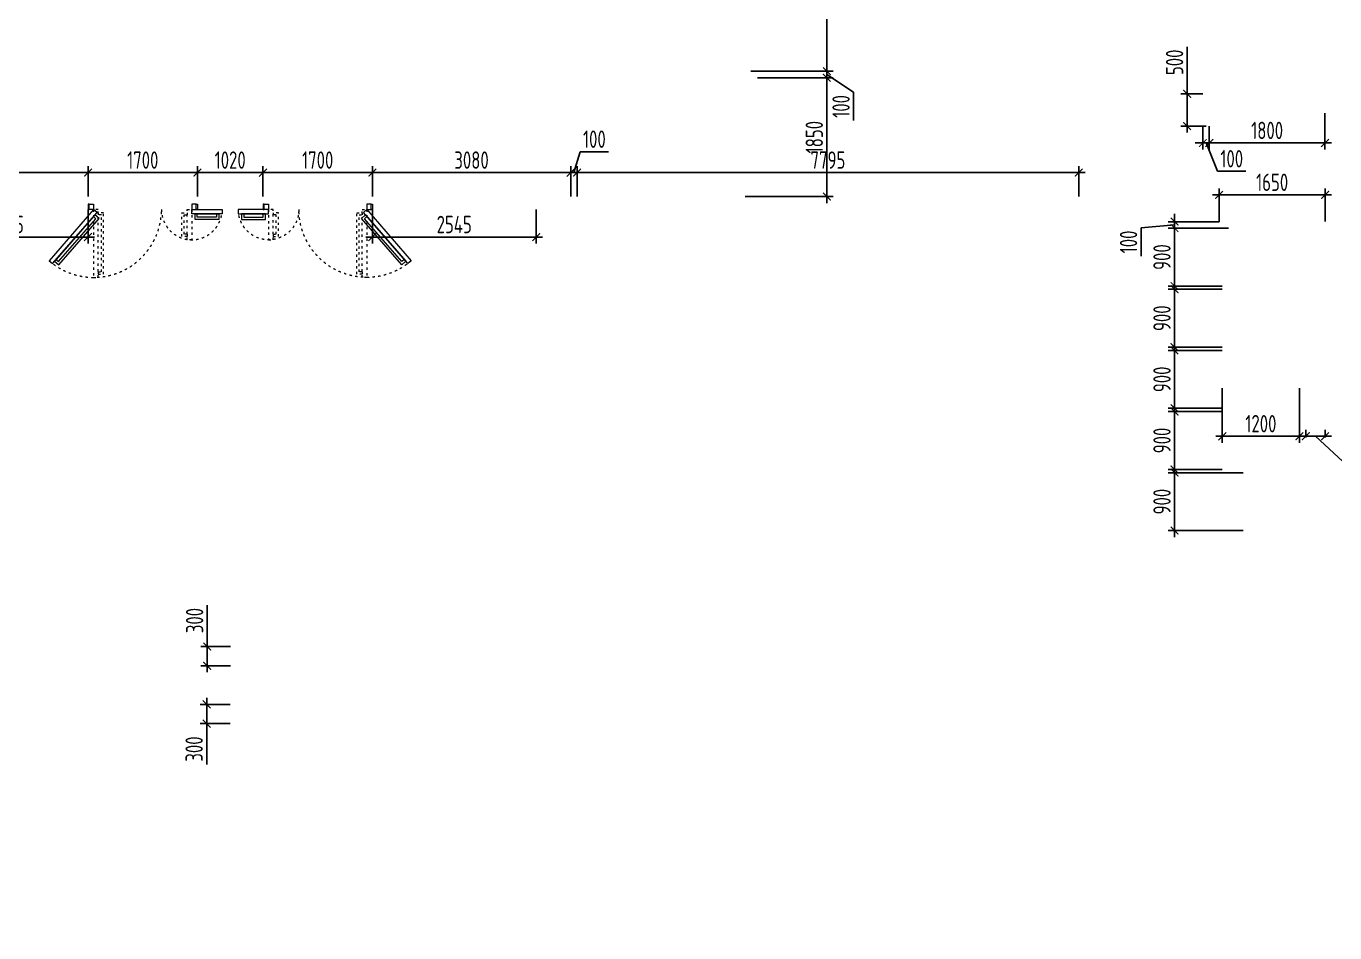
# Model space of a CAD drawing. Header units: millimetres. Extents: x -350007 to 536090, y -888 to 198380.
# Drawn here: x -180628 to -160289, y 55406 to 69494 of the extents above; entities that cross this region are included whole.
import ezdxf

# ---------------------------------------------------------------- set-up
doc = ezdxf.new("R2010")
doc.units = ezdxf.units.MM
doc.linetypes.add('ACAD_ISO03W100', pattern=[30, 12, -18])
doc.layers.add('АР_Двери', color=175, linetype='Continuous', lineweight=18)
doc.layers.add('АР_Размеры нов.', color=15, linetype='Continuous', lineweight=0)
doc.styles.add('ISOCPEUR', font='isocpeur.ttf', dxfattribs={"width": 0.7})
doc.dimstyles.new('R_100', dxfattribs={"dimtxt": 270, "dimasz": 120, "dimexe": 100, "dimexo": 0, "dimgap": 60, "dimtad": 1, "dimdec": 0, "dimrnd": 5, "dimzin": 0, "dimdsep": 46, "dimtxsty": 'ISOCPEUR', "dimblk": 'ARCHTICK', "dimcen": 0, "dimdle": 100, "dimclrd": 256, "dimclre": 256, "dimclrt": 256, "dimadec": 0, "dimazin": 0, "dimtfac": 2, "dimtdec": 0, "dimtofl": 0, "dimtmove": 1, "dimatfit": 3, "dimfxl": 1, "dimtvp": 3, "dimtolj": 1, "dimtzin": 0, "dimarcsym": 0})

# ---------------------------------------------------------------- blocks, each defined once
blk = doc.blocks.new('_ArchTick')
at = {"color": 0, "linetype": 'ByBlock', "const_width": 0.15}
blk.add_lwpolyline([(-0.5, -0.5), (0.5, 0.5)], dxfattribs=at)
blk = doc.blocks.new('*D2760')
at = {"layer": 'АР_Размеры нов.', "lineweight": -2, "ltscale": 100, "transparency": 16777216}
for p, q in [((-179766, 67218), (-177866, 67218)), ((-179666, 66846), (-179666, 67318)), ((-177966, 66846), (-177966, 67318))]:
    blk.add_line(p, q, dxfattribs=at)
at = {"layer": 'АР_Размеры нов.', "lineweight": -2, "ltscale": 100, "transparency": 16777216, "xscale": 120, "yscale": 120, "zscale": 120, "rotation": 180}
blk.add_blockref('_ArchTick', (-179666, 67218), dxfattribs=at)
at = {"layer": 'АР_Размеры нов.', "lineweight": -2, "ltscale": 100, "transparency": 16777216, "xscale": 120, "yscale": 120, "zscale": 120}
blk.add_blockref('_ArchTick', (-177966, 67218), dxfattribs=at)
at = {"layer": 'АР_Размеры нов.', "ltscale": 100, "transparency": 16777216, "insert": (-178816, 67413), "char_height": 270, "attachment_point": 5, "style": 'ISOCPEUR'}
blk.add_mtext('\\A1;1700', dxfattribs=at)
blk = doc.blocks.new('дв.1700')
at = {"layer": 'АР_Двери'}
for points in [[(-87, 0), (-87, -80), (-70, -80), (-70, 0), (-87, 0)], [(-70, -80), (-70, 0), (0, 0), (0, -30), (0, -30), (0, -80), (-70, -80)], [(1596, -80), (1596, 0), (1526, 0), (1526, -30), (1526, -30), (1526, -80), (1596, -80)], [(1613, 0), (1613, -80), (1596, -80), (1596, 0), (1613, 0)]]:
    blk.add_lwpolyline(points, dxfattribs=at)
for points in [[(0, -80), (-692, -876), (-639, -922), (53, -126)], [(20, -164), (-606, -884), (-542, -940), (84, -219)], [(-3, -190), (-583, -858), (-546, -890), (35, -223)], [(1997, -150), (1526, -150), (1526, -80), (1997, -80)], [(1947, -235), (1576, -235), (1576, -150), (1947, -150)], [(1912, -200), (1611, -200), (1611, -150), (1912, -150)]]:
    blk.add_lwpolyline(points, close=True, dxfattribs=at)
at = {"layer": 'АР_Двери', "linetype": 'ACAD_ISO03W100', "ltscale": 3}
for points in [[(0, -80), (0, -1135), (70, -1135), (70, -80)], [(1456, -551), (1456, -80), (1526, -80), (1526, -551)]]:
    blk.add_lwpolyline(points, close=True, dxfattribs=at)
for points in [[(70, -1050), (70, -1085), (155, -1085), (155, -130), (70, -130), (70, -165)], [(70, -1050), (120, -1050), (120, -165), (70, -165)], [(1456, -466), (1456, -501), (1371, -501), (1371, -130), (1456, -130), (1456, -165)], [(1456, -466), (1406, -466), (1406, -165), (1456, -165)]]:
    blk.add_lwpolyline(points, dxfattribs=at)
for centre, radius, start, end in [((0, -80), 1055, 229, 0), ((1526, -80), 471, 180, 351.4758)]:
    blk.add_arc(centre, radius, start, end, dxfattribs=at)
blk = doc.blocks.new('*D2761')
at = {"layer": 'АР_Размеры нов.', "lineweight": -2, "ltscale": 100, "transparency": 16777216}
for p, q in [((-177047, 67218), (-175147, 67218)), ((-176947, 66846), (-176947, 67318)), ((-175247, 66846), (-175247, 67318))]:
    blk.add_line(p, q, dxfattribs=at)
at = {"layer": 'АР_Размеры нов.', "lineweight": -2, "ltscale": 100, "transparency": 16777216, "xscale": 120, "yscale": 120, "zscale": 120, "rotation": 180}
blk.add_blockref('_ArchTick', (-176947, 67218), dxfattribs=at)
at = {"layer": 'АР_Размеры нов.', "lineweight": -2, "ltscale": 100, "transparency": 16777216, "xscale": 120, "yscale": 120, "zscale": 120}
blk.add_blockref('_ArchTick', (-175247, 67218), dxfattribs=at)
at = {"layer": 'АР_Размеры нов.', "ltscale": 100, "transparency": 16777216, "insert": (-176097, 67413), "char_height": 270, "attachment_point": 5, "style": 'ISOCPEUR'}
blk.add_mtext('\\A1;1700', dxfattribs=at)
blk = doc.blocks.new('*D2793')
at = {"layer": 'АР_Размеры нов.', "lineweight": -2, "ltscale": 100, "transparency": 16777216}
for p, q in [((-177822, 59056), (-177822, 58556)), ((-177459, 58956), (-177922, 58956)), ((-177459, 58656), (-177922, 58656)), ((-177822, 58022), (-177822, 58656))]:
    blk.add_line(p, q, dxfattribs=at)
at = {"layer": 'АР_Размеры нов.', "lineweight": -2, "ltscale": 100, "transparency": 16777216, "xscale": 120, "yscale": 120, "zscale": 120}
for p, rotation in [((-177822, 58956), 90), ((-177822, 58656), 270)]:
    blk.add_blockref('_ArchTick', p, dxfattribs=dict(at, rotation=rotation))
at = {"layer": 'АР_Размеры нов.', "ltscale": 100, "transparency": 16777216, "insert": (-178017, 58262), "char_height": 270, "attachment_point": 5, "rotation": 90, "style": 'ISOCPEUR'}
blk.add_mtext('\\A1;300', dxfattribs=at)
blk = doc.blocks.new('*D2794')
at = {"layer": 'АР_Размеры нов.', "lineweight": -2, "ltscale": 100, "transparency": 16777216}
for p, q in [((-177815, 60498), (-177815, 59853)), ((-177452, 59853), (-177915, 59853)), ((-177815, 59953), (-177815, 59454)), ((-177452, 59554), (-177915, 59554))]:
    blk.add_line(p, q, dxfattribs=at)
at = {"layer": 'АР_Размеры нов.', "lineweight": -2, "ltscale": 100, "transparency": 16777216, "xscale": 120, "yscale": 120, "zscale": 120}
for p, rotation in [((-177815, 59853), 90), ((-177815, 59554), 270)]:
    blk.add_blockref('_ArchTick', p, dxfattribs=dict(at, rotation=rotation))
at = {"layer": 'АР_Размеры нов.', "ltscale": 100, "transparency": 16777216, "insert": (-178010, 60258), "char_height": 270, "attachment_point": 5, "rotation": 90, "style": 'ISOCPEUR'}
blk.add_mtext('\\A1;300', dxfattribs=at)
blk = doc.blocks.new('*D1697')
at = {"layer": 'АР_Размеры нов.', "lineweight": -2, "ltscale": 500, "transparency": 16777216}
for p, q in [((-178066, 67218), (-176847, 67218)), ((-177966, 66846), (-177966, 67318)), ((-176947, 66846), (-176947, 67318))]:
    blk.add_line(p, q, dxfattribs=at)
at = {"layer": 'АР_Размеры нов.', "lineweight": -2, "ltscale": 500, "transparency": 16777216, "xscale": 120, "yscale": 120, "zscale": 120, "rotation": 180}
blk.add_blockref('_ArchTick', (-177966, 67218), dxfattribs=at)
at = {"layer": 'АР_Размеры нов.', "lineweight": -2, "ltscale": 500, "transparency": 16777216, "xscale": 120, "yscale": 120, "zscale": 120}
blk.add_blockref('_ArchTick', (-176947, 67218), dxfattribs=at)
at = {"layer": 'АР_Размеры нов.', "lineweight": 13, "ltscale": 500, "transparency": 16777216, "insert": (-177457, 67413), "char_height": 270, "attachment_point": 5, "style": 'ISOCPEUR'}
blk.add_mtext('\\A1;1020', dxfattribs=at)
blk = doc.blocks.new('*D1740')
at = {"layer": 'АР_Размеры нов.', "lineweight": -2, "ltscale": 500, "transparency": 16777216}
for p, q in [((-168184, 66746), (-168184, 68793)), ((-169263, 68693), (-168084, 68693)), ((-169452, 66846), (-168084, 66846))]:
    blk.add_line(p, q, dxfattribs=at)
at = {"layer": 'АР_Размеры нов.', "lineweight": -2, "ltscale": 500, "transparency": 16777216, "xscale": 120, "yscale": 120, "zscale": 120}
for p, rotation in [((-168184, 68693), 90), ((-168184, 66846), 270)]:
    blk.add_blockref('_ArchTick', p, dxfattribs=dict(at, rotation=rotation))
at = {"layer": 'АР_Размеры нов.', "lineweight": 13, "ltscale": 500, "transparency": 16777216, "insert": (-168379, 67769), "char_height": 270, "attachment_point": 5, "rotation": 90, "style": 'ISOCPEUR'}
blk.add_mtext('\\A1;1850', dxfattribs=at)
blk = doc.blocks.new('*D1741')
at = {"layer": 'АР_Размеры нов.', "lineweight": -2, "ltscale": 500, "transparency": 16777216}
for p, q in [((-169363, 68793), (-168084, 68793)), ((-168184, 68793), (-168184, 68913)), ((-168184, 68693), (-168184, 68793)), ((-169263, 68693), (-168084, 68693)), ((-168184, 68743), (-167768, 68468)), ((-168184, 68693), (-168184, 68573)), ((-167768, 68468), (-167768, 68026))]:
    blk.add_line(p, q, dxfattribs=at)
at = {"layer": 'АР_Размеры нов.', "lineweight": -2, "ltscale": 500, "transparency": 16777216, "xscale": 120, "yscale": 120, "zscale": 120}
for p, rotation in [((-168184, 68793), 270), ((-168184, 68693), 90)]:
    blk.add_blockref('_ArchTick', p, dxfattribs=dict(at, rotation=rotation))
at = {"layer": 'АР_Размеры нов.', "lineweight": 13, "ltscale": 500, "transparency": 16777216, "insert": (-167963, 68247), "char_height": 270, "attachment_point": 5, "rotation": 90, "style": 'ISOCPEUR'}
blk.add_mtext('\\A1;100', dxfattribs=at)
blk = doc.blocks.new('*D1742')
at = {"layer": 'АР_Размеры нов.', "lineweight": -2, "ltscale": 500, "transparency": 16777216}
for p, q in [((-169263, 70996), (-168084, 70996)), ((-168184, 68693), (-168184, 71096)), ((-169363, 68793), (-168084, 68793))]:
    blk.add_line(p, q, dxfattribs=at)
at = {"layer": 'АР_Размеры нов.', "lineweight": -2, "ltscale": 500, "transparency": 16777216, "xscale": 120, "yscale": 120, "zscale": 120}
for p, rotation in [((-168184, 70996), 90), ((-168184, 68793), 270)]:
    blk.add_blockref('_ArchTick', p, dxfattribs=dict(at, rotation=rotation))
at = {"layer": 'АР_Размеры нов.', "lineweight": 13, "ltscale": 500, "transparency": 16777216, "insert": (-168379, 69894), "char_height": 270, "attachment_point": 5, "rotation": 90, "style": 'ISOCPEUR'}
blk.add_mtext('\\A1;2200', dxfattribs=at)
blk = doc.blocks.new('*D1745')
at = {"layer": 'АР_Размеры нов.', "lineweight": -2, "ltscale": 500, "transparency": 16777216}
for p, q in [((-162088, 66456), (-162088, 66973)), ((-160439, 66457), (-160439, 66973)), ((-162188, 66873), (-160339, 66873))]:
    blk.add_line(p, q, dxfattribs=at)
at = {"layer": 'АР_Размеры нов.', "lineweight": -2, "ltscale": 500, "transparency": 16777216, "xscale": 120, "yscale": 120, "zscale": 120, "rotation": 180}
blk.add_blockref('_ArchTick', (-162088, 66873), dxfattribs=at)
at = {"layer": 'АР_Размеры нов.', "lineweight": -2, "ltscale": 500, "transparency": 16777216, "xscale": 120, "yscale": 120, "zscale": 120}
blk.add_blockref('_ArchTick', (-160439, 66873), dxfattribs=at)
at = {"layer": 'АР_Размеры нов.', "lineweight": 13, "ltscale": 500, "transparency": 16777216, "insert": (-161263, 67068), "char_height": 270, "attachment_point": 5, "style": 'ISOCPEUR'}
blk.add_mtext('\\A1;1650', dxfattribs=at)
blk = doc.blocks.new('*D1883')
at = {"layer": 'АР_Размеры нов.', "lineweight": -2, "ltscale": 500, "transparency": 16777216}
for p, q in [((-162780, 61556), (-162780, 62656)), ((-161711, 62556), (-162880, 62556)), ((-161711, 61656), (-162880, 61656))]:
    blk.add_line(p, q, dxfattribs=at)
at = {"layer": 'АР_Размеры нов.', "lineweight": -2, "ltscale": 500, "transparency": 16777216, "xscale": 120, "yscale": 120, "zscale": 120}
for p, rotation in [((-162780, 62556), 90), ((-162780, 61656), 270)]:
    blk.add_blockref('_ArchTick', p, dxfattribs=dict(at, rotation=rotation))
at = {"layer": 'АР_Размеры нов.', "lineweight": 13, "ltscale": 500, "transparency": 16777216, "insert": (-162975, 62106), "char_height": 270, "attachment_point": 5, "rotation": 90, "style": 'ISOCPEUR'}
blk.add_mtext('\\A1;900', dxfattribs=at)
blk = doc.blocks.new('*D1884')
at = {"layer": 'АР_Размеры нов.', "lineweight": -2, "ltscale": 500, "transparency": 16777216}
for p, q in [((-162038, 63506), (-162880, 63506)), ((-162780, 62506), (-162780, 63606)), ((-162038, 62606), (-162880, 62606))]:
    blk.add_line(p, q, dxfattribs=at)
at = {"layer": 'АР_Размеры нов.', "lineweight": -2, "ltscale": 500, "transparency": 16777216, "xscale": 120, "yscale": 120, "zscale": 120}
for p, rotation in [((-162780, 63506), 90), ((-162780, 62606), 270)]:
    blk.add_blockref('_ArchTick', p, dxfattribs=dict(at, rotation=rotation))
at = {"layer": 'АР_Размеры нов.', "lineweight": 13, "ltscale": 500, "transparency": 16777216, "insert": (-162975, 63056), "char_height": 270, "attachment_point": 5, "rotation": 90, "style": 'ISOCPEUR'}
blk.add_mtext('\\A1;900', dxfattribs=at)
blk = doc.blocks.new('*D1885')
at = {"layer": 'АР_Размеры нов.', "lineweight": -2, "ltscale": 500, "transparency": 16777216}
for p, q in [((-162780, 63456), (-162780, 64556)), ((-162038, 64456), (-162880, 64456)), ((-162038, 63556), (-162880, 63556))]:
    blk.add_line(p, q, dxfattribs=at)
at = {"layer": 'АР_Размеры нов.', "lineweight": -2, "ltscale": 500, "transparency": 16777216, "xscale": 120, "yscale": 120, "zscale": 120}
for p, rotation in [((-162780, 64456), 90), ((-162780, 63556), 270)]:
    blk.add_blockref('_ArchTick', p, dxfattribs=dict(at, rotation=rotation))
at = {"layer": 'АР_Размеры нов.', "lineweight": 13, "ltscale": 500, "transparency": 16777216, "insert": (-162975, 64006), "char_height": 270, "attachment_point": 5, "rotation": 90, "style": 'ISOCPEUR'}
blk.add_mtext('\\A1;900', dxfattribs=at)
blk = doc.blocks.new('*D1886')
at = {"layer": 'АР_Размеры нов.', "lineweight": -2, "ltscale": 500, "transparency": 16777216}
for p, q in [((-162780, 64406), (-162780, 65506)), ((-162038, 65406), (-162880, 65406)), ((-162038, 64506), (-162880, 64506))]:
    blk.add_line(p, q, dxfattribs=at)
at = {"layer": 'АР_Размеры нов.', "lineweight": -2, "ltscale": 500, "transparency": 16777216, "xscale": 120, "yscale": 120, "zscale": 120}
for p, rotation in [((-162780, 65406), 90), ((-162780, 64506), 270)]:
    blk.add_blockref('_ArchTick', p, dxfattribs=dict(at, rotation=rotation))
at = {"layer": 'АР_Размеры нов.', "lineweight": 13, "ltscale": 500, "transparency": 16777216, "insert": (-162975, 64956), "char_height": 270, "attachment_point": 5, "rotation": 90, "style": 'ISOCPEUR'}
blk.add_mtext('\\A1;900', dxfattribs=at)
blk = doc.blocks.new('*D1887')
at = {"layer": 'АР_Размеры нов.', "lineweight": -2, "ltscale": 500, "transparency": 16777216}
for p, q in [((-161940, 66357), (-162880, 66357)), ((-162780, 65356), (-162780, 66457)), ((-162038, 65456), (-162880, 65456))]:
    blk.add_line(p, q, dxfattribs=at)
at = {"layer": 'АР_Размеры нов.', "lineweight": -2, "ltscale": 500, "transparency": 16777216, "xscale": 120, "yscale": 120, "zscale": 120}
for p, rotation in [((-162780, 66357), 90), ((-162780, 65456), 270)]:
    blk.add_blockref('_ArchTick', p, dxfattribs=dict(at, rotation=rotation))
at = {"layer": 'АР_Размеры нов.', "lineweight": 13, "ltscale": 500, "transparency": 16777216, "insert": (-162975, 65906), "char_height": 270, "attachment_point": 5, "rotation": 90, "style": 'ISOCPEUR'}
blk.add_mtext('\\A1;900', dxfattribs=at)
blk = doc.blocks.new('*D1888')
at = {"layer": 'АР_Размеры нов.', "lineweight": -2, "ltscale": 500, "transparency": 16777216}
for p, q in [((-160339, 63122), (-160839, 63122)), ((-160739, 63103), (-160739, 63222)), ((-160589, 63122), (-160090, 62662)), ((-160439, 63103), (-160439, 63222)), ((-160090, 62662), (-159611, 62662))]:
    blk.add_line(p, q, dxfattribs=at)
at = {"layer": 'АР_Размеры нов.', "lineweight": -2, "ltscale": 500, "transparency": 16777216, "xscale": 120, "yscale": 120, "zscale": 120, "rotation": 180}
blk.add_blockref('_ArchTick', (-160739, 63122), dxfattribs=at)
at = {"layer": 'АР_Размеры нов.', "lineweight": -2, "ltscale": 500, "transparency": 16777216, "xscale": 120, "yscale": 120, "zscale": 120}
blk.add_blockref('_ArchTick', (-160439, 63122), dxfattribs=at)
at = {"layer": 'АР_Размеры нов.', "lineweight": 13, "ltscale": 500, "transparency": 16777216, "insert": (-159850, 62857), "char_height": 270, "attachment_point": 5, "style": 'ISOCPEUR'}
blk.add_mtext('\\A1;300', dxfattribs=at)
blk = doc.blocks.new('*D1889')
at = {"layer": 'АР_Размеры нов.', "lineweight": -2, "ltscale": 500, "transparency": 16777216}
for p, q in [((-162038, 63870), (-162038, 63022)), ((-160838, 63870), (-160838, 63022)), ((-162138, 63122), (-160738, 63122))]:
    blk.add_line(p, q, dxfattribs=at)
at = {"layer": 'АР_Размеры нов.', "lineweight": -2, "ltscale": 500, "transparency": 16777216, "xscale": 120, "yscale": 120, "zscale": 120, "rotation": 180}
blk.add_blockref('_ArchTick', (-162038, 63122), dxfattribs=at)
at = {"layer": 'АР_Размеры нов.', "lineweight": -2, "ltscale": 500, "transparency": 16777216, "xscale": 120, "yscale": 120, "zscale": 120}
blk.add_blockref('_ArchTick', (-160838, 63122), dxfattribs=at)
at = {"layer": 'АР_Размеры нов.', "lineweight": 13, "ltscale": 500, "transparency": 16777216, "insert": (-161438, 63317), "char_height": 270, "attachment_point": 5, "style": 'ISOCPEUR'}
blk.add_mtext('\\A1;1200', dxfattribs=at)
blk = doc.blocks.new('*D2489')
at = {"layer": 'АР_Размеры нов.', "lineweight": -2, "ltscale": 500, "transparency": 16777216}
for p, q in [((-182210, 66646), (-182210, 66117)), ((-179666, 66646), (-179666, 66117)), ((-179566, 66217), (-182310, 66217))]:
    blk.add_line(p, q, dxfattribs=at)
at = {"layer": 'АР_Размеры нов.', "lineweight": -2, "ltscale": 500, "transparency": 16777216, "xscale": 120, "yscale": 120, "zscale": 120, "rotation": 180}
blk.add_blockref('_ArchTick', (-182210, 66217), dxfattribs=at)
at = {"layer": 'АР_Размеры нов.', "lineweight": -2, "ltscale": 500, "transparency": 16777216, "xscale": 120, "yscale": 120, "zscale": 120}
blk.add_blockref('_ArchTick', (-179666, 66217), dxfattribs=at)
at = {"layer": 'АР_Размеры нов.', "lineweight": 13, "ltscale": 500, "transparency": 16777216, "insert": (-180938, 66412), "char_height": 270, "attachment_point": 5, "style": 'ISOCPEUR'}
blk.add_mtext('\\A1;2545', dxfattribs=at)
blk = doc.blocks.new('*D2490')
at = {"layer": 'АР_Размеры нов.', "lineweight": -2, "ltscale": 500, "transparency": 16777216}
for p, q in [((-175247, 66646), (-175247, 66117)), ((-172702, 66646), (-172702, 66117)), ((-175347, 66217), (-172602, 66217))]:
    blk.add_line(p, q, dxfattribs=at)
at = {"layer": 'АР_Размеры нов.', "lineweight": -2, "ltscale": 500, "transparency": 16777216, "xscale": 120, "yscale": 120, "zscale": 120, "rotation": 180}
blk.add_blockref('_ArchTick', (-175247, 66217), dxfattribs=at)
at = {"layer": 'АР_Размеры нов.', "lineweight": -2, "ltscale": 500, "transparency": 16777216, "xscale": 120, "yscale": 120, "zscale": 120}
blk.add_blockref('_ArchTick', (-172702, 66217), dxfattribs=at)
at = {"layer": 'АР_Размеры нов.', "lineweight": 13, "ltscale": 500, "transparency": 16777216, "insert": (-173975, 66412), "char_height": 270, "attachment_point": 5, "style": 'ISOCPEUR'}
blk.add_mtext('\\A1;2545', dxfattribs=at)
blk = doc.blocks.new('*D3967')
at = {"layer": 'АР_Размеры нов.', "lineweight": -2, "transparency": 16777216}
for p, q in [((-162780, 66456), (-162780, 66576)), ((-162780, 66406), (-163300, 66361)), ((-163300, 66361), (-163300, 65920)), ((-162088, 66456), (-162880, 66456)), ((-161940, 66357), (-162880, 66357)), ((-162780, 66357), (-162780, 66456)), ((-162780, 66357), (-162780, 66237))]:
    blk.add_line(p, q, dxfattribs=at)
at = {"layer": 'АР_Размеры нов.', "lineweight": -2, "transparency": 16777216, "xscale": 120, "yscale": 120, "zscale": 120}
for p, rotation in [((-162780, 66456), 270), ((-162780, 66357), 90)]:
    blk.add_blockref('_ArchTick', p, dxfattribs=dict(at, rotation=rotation))
at = {"layer": 'АР_Размеры нов.', "transparency": 16777216, "insert": (-163495, 66141), "char_height": 270, "attachment_point": 5, "rotation": 90, "style": 'ISOCPEUR'}
blk.add_mtext('\\A1;100', dxfattribs=at)
blk = doc.blocks.new('*D3968')
at = {"layer": 'АР_Размеры нов.', "lineweight": -2, "transparency": 16777216}
for p, q in [((-160442, 68140), (-160442, 67579)), ((-162240, 67942), (-162240, 67579)), ((-160342, 67679), (-162340, 67679))]:
    blk.add_line(p, q, dxfattribs=at)
at = {"layer": 'АР_Размеры нов.', "lineweight": -2, "transparency": 16777216, "xscale": 120, "yscale": 120, "zscale": 120, "rotation": 180}
blk.add_blockref('_ArchTick', (-162240, 67679), dxfattribs=at)
at = {"layer": 'АР_Размеры нов.', "lineweight": -2, "transparency": 16777216, "xscale": 120, "yscale": 120, "zscale": 120}
blk.add_blockref('_ArchTick', (-160442, 67679), dxfattribs=at)
at = {"layer": 'АР_Размеры нов.', "transparency": 16777216, "insert": (-161341, 67874), "char_height": 270, "attachment_point": 5, "style": 'ISOCPEUR'}
blk.add_mtext('\\A1;1800', dxfattribs=at)
blk = doc.blocks.new('*D3969')
at = {"layer": 'АР_Размеры нов.', "lineweight": -2, "transparency": 16777216}
for p, q in [((-162340, 67942), (-162340, 67579)), ((-162240, 67942), (-162240, 67579)), ((-162340, 67679), (-162460, 67679)), ((-162240, 67679), (-162340, 67679)), ((-162290, 67679), (-162111, 67239)), ((-162240, 67679), (-162120, 67679)), ((-162111, 67239), (-161670, 67239))]:
    blk.add_line(p, q, dxfattribs=at)
at = {"layer": 'АР_Размеры нов.', "lineweight": -2, "transparency": 16777216, "xscale": 120, "yscale": 120, "zscale": 120}
blk.add_blockref('_ArchTick', (-162340, 67679), dxfattribs=at)
at = {"layer": 'АР_Размеры нов.', "lineweight": -2, "transparency": 16777216, "xscale": 120, "yscale": 120, "zscale": 120, "rotation": 180}
blk.add_blockref('_ArchTick', (-162240, 67679), dxfattribs=at)
at = {"layer": 'АР_Размеры нов.', "transparency": 16777216, "insert": (-161891, 67434), "char_height": 270, "attachment_point": 5, "style": 'ISOCPEUR'}
blk.add_mtext('\\A1;100', dxfattribs=at)
blk = doc.blocks.new('*D3970')
at = {"layer": 'АР_Размеры нов.', "lineweight": -2, "transparency": 16777216}
for p, q in [((-162584, 69172), (-162584, 68442)), ((-162584, 67842), (-162584, 68542)), ((-162340, 68442), (-162684, 68442)), ((-162290, 67942), (-162684, 67942))]:
    blk.add_line(p, q, dxfattribs=at)
at = {"layer": 'АР_Размеры нов.', "lineweight": -2, "transparency": 16777216, "xscale": 120, "yscale": 120, "zscale": 120}
for p, rotation in [((-162584, 68442), 90), ((-162584, 67942), 270)]:
    blk.add_blockref('_ArchTick', p, dxfattribs=dict(at, rotation=rotation))
at = {"layer": 'АР_Размеры нов.', "transparency": 16777216, "insert": (-162779, 68932), "char_height": 270, "attachment_point": 5, "rotation": 90, "style": 'ISOCPEUR'}
blk.add_mtext('\\A1;500', dxfattribs=at)
blk = doc.blocks.new('*D7164')
at = {"layer": 'АР_Размеры нов.', "lineweight": -2, "transparency": 16777216}
for p, q in [((-175347, 67218), (-172065, 67218)), ((-175247, 66845), (-175247, 67318)), ((-172165, 66846), (-172165, 67318))]:
    blk.add_line(p, q, dxfattribs=at)
at = {"layer": 'АР_Размеры нов.', "lineweight": -2, "transparency": 16777216, "xscale": 120, "yscale": 120, "zscale": 120, "rotation": 180}
blk.add_blockref('_ArchTick', (-175247, 67218), dxfattribs=at)
at = {"layer": 'АР_Размеры нов.', "lineweight": -2, "transparency": 16777216, "xscale": 120, "yscale": 120, "zscale": 120}
blk.add_blockref('_ArchTick', (-172165, 67218), dxfattribs=at)
at = {"layer": 'АР_Размеры нов.', "transparency": 16777216, "insert": (-173706, 67413), "char_height": 270, "attachment_point": 5, "style": 'ISOCPEUR'}
blk.add_mtext('\\A1;3080', dxfattribs=at)
blk = doc.blocks.new('*D7165')
at = {"layer": 'АР_Размеры нов.', "lineweight": -2, "transparency": 16777216}
for p, q in [((-172115, 67218), (-172018, 67543)), ((-172018, 67543), (-171577, 67543)), ((-172165, 67218), (-172285, 67218)), ((-172165, 66846), (-172165, 67318)), ((-172165, 67218), (-172065, 67218)), ((-172065, 66846), (-172065, 67318)), ((-172065, 67218), (-171945, 67218))]:
    blk.add_line(p, q, dxfattribs=at)
at = {"layer": 'АР_Размеры нов.', "lineweight": -2, "transparency": 16777216, "xscale": 120, "yscale": 120, "zscale": 120}
blk.add_blockref('_ArchTick', (-172165, 67218), dxfattribs=at)
at = {"layer": 'АР_Размеры нов.', "lineweight": -2, "transparency": 16777216, "xscale": 120, "yscale": 120, "zscale": 120, "rotation": 180}
blk.add_blockref('_ArchTick', (-172065, 67218), dxfattribs=at)
at = {"layer": 'АР_Размеры нов.', "transparency": 16777216, "insert": (-171797, 67738), "char_height": 270, "attachment_point": 5, "style": 'ISOCPEUR'}
blk.add_mtext('\\A1;100', dxfattribs=at)
blk = doc.blocks.new('*D7166')
at = {"layer": 'АР_Размеры нов.', "lineweight": -2, "transparency": 16777216}
for p, q in [((-172165, 67218), (-164169, 67218)), ((-172065, 66846), (-172065, 67318)), ((-164269, 66845), (-164269, 67318))]:
    blk.add_line(p, q, dxfattribs=at)
at = {"layer": 'АР_Размеры нов.', "lineweight": -2, "transparency": 16777216, "xscale": 120, "yscale": 120, "zscale": 120, "rotation": 180}
blk.add_blockref('_ArchTick', (-172065, 67218), dxfattribs=at)
at = {"layer": 'АР_Размеры нов.', "lineweight": -2, "transparency": 16777216, "xscale": 120, "yscale": 120, "zscale": 120}
blk.add_blockref('_ArchTick', (-164269, 67218), dxfattribs=at)
at = {"layer": 'АР_Размеры нов.', "transparency": 16777216, "insert": (-168167, 67413), "char_height": 270, "attachment_point": 5, "style": 'ISOCPEUR'}
blk.add_mtext('\\A1;7795', dxfattribs=at)
blk = doc.blocks.new('*D7167')
at = {"layer": 'АР_Размеры нов.', "lineweight": -2, "transparency": 16777216}
for p, q in [((-182544, 67218), (-179566, 67218)), ((-182444, 66846), (-182444, 67318)), ((-179666, 66846), (-179666, 67318))]:
    blk.add_line(p, q, dxfattribs=at)
at = {"layer": 'АР_Размеры нов.', "lineweight": -2, "transparency": 16777216, "xscale": 120, "yscale": 120, "zscale": 120, "rotation": 180}
blk.add_blockref('_ArchTick', (-182444, 67218), dxfattribs=at)
at = {"layer": 'АР_Размеры нов.', "lineweight": -2, "transparency": 16777216, "xscale": 120, "yscale": 120, "zscale": 120}
blk.add_blockref('_ArchTick', (-179666, 67218), dxfattribs=at)
at = {"layer": 'АР_Размеры нов.', "transparency": 16777216, "insert": (-181055, 67413), "char_height": 270, "attachment_point": 5, "style": 'ISOCPEUR'}
blk.add_mtext('\\A1;2775', dxfattribs=at)
blk = doc.blocks.new('*D7185')
at = {"layer": 'АР_Размеры нов.', "lineweight": -2, "transparency": 16777216}
for p, q in [((-152915, 120873), (-152915, 121315)), ((-153510, 120695), (-152915, 120873)), ((-153510, 120521), (-153510, 120869)), ((-154464, 120621), (-153410, 120621)), ((-154304, 120769), (-153410, 120769)), ((-281179, 60686), (-280586, 60686)), ((-280686, 59785), (-280686, 60786)), ((-281179, 59885), (-280586, 59885))]:
    blk.add_line(p, q, dxfattribs=at)
at = {"layer": 'АР_Размеры нов.', "lineweight": -2, "transparency": 16777216, "xscale": 120, "yscale": 120, "zscale": 120}
for p, rotation in [((-153510, 120769), 90), ((-153510, 120621), 270), ((-280686, 60686), 90), ((-280686, 59885), 270)]:
    blk.add_blockref('_ArchTick', p, dxfattribs=dict(at, rotation=rotation))
at = {"layer": 'АР_Размеры нов.', "transparency": 16777216, "char_height": 270, "attachment_point": 5, "rotation": 90, "style": 'ISOCPEUR'}
for s, insert in [('\\A1;150', (-153110, 121094)), ('\\A1;800', (-280881, 60286))]:
    blk.add_mtext(s, dxfattribs=dict(at, insert=insert))
blk = doc.blocks.new('*D7186')
at = {"layer": 'АР_Размеры нов.', "lineweight": -2, "transparency": 16777216}
for p, q in [((-171329, 115211), (-172493, 115211)), ((-172393, 113364), (-172393, 115311)), ((-171329, 113464), (-172493, 113464)), ((-281179, 59885), (-280586, 59885)), ((-280686, 59985), (-280686, 55406)), ((-281179, 55506), (-280586, 55506))]:
    blk.add_line(p, q, dxfattribs=at)
at = {"layer": 'АР_Размеры нов.', "lineweight": -2, "transparency": 16777216, "xscale": 120, "yscale": 120, "zscale": 120}
for p, rotation in [((-172393, 115211), 90), ((-172393, 113464), 270), ((-280686, 59885), 90), ((-280686, 55506), 270)]:
    blk.add_blockref('_ArchTick', p, dxfattribs=dict(at, rotation=rotation))
at = {"layer": 'АР_Размеры нов.', "transparency": 16777216, "char_height": 270, "attachment_point": 5, "rotation": 90, "style": 'ISOCPEUR'}
for s, insert in [('\\A1;1745', (-172588, 114338)), ('\\A1;4380', (-280881, 57695))]:
    blk.add_mtext(s, dxfattribs=dict(at, insert=insert))

msp = doc.modelspace()

# ---------------------------------------------------------------- block references
at = {"layer": 'АР_Размеры нов.', "color": 3}
msp.add_blockref('дв.1700', (-179579.5, 66725.7), dxfattribs=at)
at = {"layer": 'АР_Размеры нов.', "color": 3, "xscale": -1}
msp.add_blockref('дв.1700', (-175333.8, 66725.7), dxfattribs=at)

# ---------------------------------------------------------------- dimensions: what is measured, and where the dimension line sits
at = {"layer": 'АР_Размеры нов.'}
for base, p1, p2, picture, middle in [((-153510.4, 120769.1), (-154463.9, 120620.7), (-154303.9, 120769.1), '*D7185', (-153110.4, 120933.4)), ((-280686, 60686.4), (-281179, 59884.7), (-281179, 60686.4), '*D7185', (-280881, 60285.5)), ((-172392.8, 115210.7), (-171328.9, 113464.4), (-171328.9, 115210.7), '*D7186', (-172587.8, 114337.6)), ((-280686, 55506), (-281179, 59884.7), (-281179, 55506), '*D7186', (-280881, 57695.3))]:
    dim = msp.add_linear_dim(base=base, p1=p1, p2=p2, angle=90, dimstyle='R_100', override={"dimpost": '\\X'}, dxfattribs=at)
    dim.commit()
    dim.dimension.update_dxf_attribs({"geometry": picture, "text_midpoint": middle})
at = {"layer": 'АР_Размеры нов.', "lineweight": 13, "ltscale": 500}
for base, p1, p2, picture, middle in [((-168183.8, 70995.7), (-169362.7, 68793.3), (-169262.7, 70995.7), '*D1742', (-168378.8, 69894.5)), ((-168183.8, 68693.3), (-169451.7, 66845.7), (-169262.7, 68693.3), '*D1740', (-168378.8, 67769.5)), ((-162780.1, 66356.9), (-162038.1, 65455.7), (-161940.2, 66356.9), '*D1887', (-162975.1, 65906.3)), ((-162780.1, 65405.7), (-162038.1, 64505.7), (-162038.1, 65405.7), '*D1886', (-162975.1, 64955.7)), ((-162780.1, 64455.7), (-162038.1, 63555.7), (-162038.1, 64455.7), '*D1885', (-162975.1, 64005.7)), ((-162780.1, 63505.7), (-162038.1, 62605.7), (-162038.1, 63505.7), '*D1884', (-162975.1, 63055.7)), ((-162780.1, 62555.7), (-161710.6, 61655.7), (-161710.6, 62555.7), '*D1883', (-162975.1, 62105.7))]:
    dim = msp.add_linear_dim(base=base, p1=p1, p2=p2, angle=90, dimstyle='R_100', override={"dimpost": '\\X'}, dxfattribs=at)
    dim.commit()
    dim.dimension.update_dxf_attribs({"geometry": picture, "text_midpoint": middle})
at = {"layer": 'АР_Размеры нов.'}
for base, p1, p2, picture, middle in [((-162583.6, 68441.9), (-162289.9, 67941.9), (-162339.9, 68441.9), '*D3970', (-162652, 68932)), ((-162780.1, 66455.7), (-161940.2, 66356.9), (-162088.1, 66455.7), '*D3967', (-163300.1, 66301.4))]:
    dim = msp.add_linear_dim(base=base, p1=p1, p2=p2, angle=90, dimstyle='R_100', override={"dimpost": '\\X'}, dxfattribs=at)
    dim.commit()
    dim.dimension.update_dxf_attribs({"geometry": picture, "text_midpoint": middle, "dimtype": 160})
at = {"layer": 'АР_Размеры нов.', "lineweight": 13, "ltscale": 500}
dim = msp.add_linear_dim(base=(-168183.8, 68793.3), p1=(-169262.7, 68693.3), p2=(-169362.7, 68793.3), angle=90, dimstyle='R_100', override={"dimpost": '\\X'}, dxfattribs=at)
dim.commit()
dim.dimension.update_dxf_attribs({"geometry": '*D1741', "text_midpoint": (-167768.1, 68407.5), "dimtype": 160})
at = {"layer": 'АР_Размеры нов.'}
for base, p1, p2, picture, middle in [((-162239.9, 67678.8), (-160442, 68139.9), (-162239.9, 67941.9), '*D3968', (-161340.9, 67873.8)), ((-172065.4, 67218.2), (-172165.5, 66845.7), (-172065.4, 66845.7), '*D7165', (-171958, 67738.2)), ((-179666.5, 67218.2), (-182443.8, 66845.7), (-179666.5, 66845.7), '*D7167', (-181055.2, 67413.2)), ((-172165.5, 67218.2), (-175246.8, 66845.4), (-172165.5, 66845.7), '*D7164', (-173706.2, 67413.2)), ((-164268.8535, 67218.2343), (-172065.4453, 66845.6825), (-164268.8535, 66845.4263), '*D7166', (-168167.1494, 67413.2343))]:
    dim = msp.add_linear_dim(base=base, p1=p1, p2=p2, dimstyle='R_100', override={"dimpost": '\\X'}, dxfattribs=at)
    dim.commit()
    dim.dimension.update_dxf_attribs({"geometry": picture, "text_midpoint": middle})
dim = msp.add_linear_dim(base=(-162339.9, 67678.8), p1=(-162239.9, 67941.9), p2=(-162339.9, 67941.9), dimstyle='R_100', override={"dimpost": '\\X'}, dxfattribs=at)
dim.commit()
dim.dimension.update_dxf_attribs({"geometry": '*D3969', "text_midpoint": (-162051.4, 67239.4), "dimtype": 160})
at = {"layer": 'АР_Размеры нов.', "ltscale": 100}
for base, p1, p2, picture, middle in [((-177966.5, 67218.2), (-179666.5, 66845.7), (-177966.5, 66845.7), '*D2760', (-178816.5, 67413.2)), ((-175246.8, 67218.2), (-176946.8, 66845.7), (-175246.8, 66845.7), '*D2761', (-176096.8, 67413.2))]:
    dim = msp.add_linear_dim(base=base, p1=p1, p2=p2, dimstyle='R_100', override={"dimpost": '\\X', "dimfxl": 300, "dimarcsym": 1}, dxfattribs=at)
    dim.commit()
    dim.dimension.update_dxf_attribs({"geometry": picture, "text_midpoint": middle})
at = {"layer": 'АР_Размеры нов.', "lineweight": 13, "ltscale": 500}
for base, p1, p2, override, picture, middle in [((-176946.8, 67218.2), (-177966.5, 66845.7), (-176946.8, 66845.7), {"dimpost": '\\X', "dimfxl": 300, "dimarcsym": 1}, '*D1697', (-177456.6, 67413.2)), ((-160438.9, 66873.2), (-162088.1, 66455.7), (-160438.9, 66456.9), {"dimpost": '\\X'}, '*D1745', (-161263.5, 67068.2)), ((-182210.4, 66216.7), (-179666.5, 66645.7), (-182210.4, 66645.7), {"dimpost": '\\X'}, '*D2489', (-180938.4, 66411.7)), ((-172702.4, 66216.7), (-175246.8, 66645.7), (-172702.4, 66645.7), {"dimpost": '\\X'}, '*D2490', (-173974.6, 66411.7)), ((-160838.1, 63122), (-162038.1, 63870), (-160838.1, 63870), {"dimpost": '\\X'}, '*D1889', (-161438.1, 63317))]:
    dim = msp.add_linear_dim(base=base, p1=p1, p2=p2, dimstyle='R_100', override=override, dxfattribs=at)
    dim.commit()
    dim.dimension.update_dxf_attribs({"geometry": picture, "text_midpoint": middle})
dim = msp.add_linear_dim(base=(-160738.6, 63122), p1=(-160438.9, 63103.2), p2=(-160738.6, 63103.2), dimstyle='R_100', override={"dimpost": '\\X'}, dxfattribs=at)
dim.commit()
dim.dimension.update_dxf_attribs({"geometry": '*D1888', "text_midpoint": (-160029.9, 62661.8), "dimtype": 160})
at = {"layer": 'АР_Размеры нов.', "ltscale": 100}
for base, p1, p2, picture, middle in [((-177815.3, 59554), (-177452.2, 59853.3), (-177452.2, 59554), '*D2794', (-177815.3, 60258.5)), ((-177822, 58656.5), (-177458.9, 58955.8), (-177458.9, 58656.5), '*D2793', (-177898.5, 58261.5))]:
    dim = msp.add_linear_dim(base=base, p1=p1, p2=p2, angle=270, dimstyle='R_100', override={"dimpost": '\\X', "dimfxl": 300, "dimarcsym": 1}, dxfattribs=at)
    dim.commit()
    dim.dimension.update_dxf_attribs({"geometry": picture, "text_midpoint": middle, "dimtype": 161})

doc.saveas('drawing.dxf')
